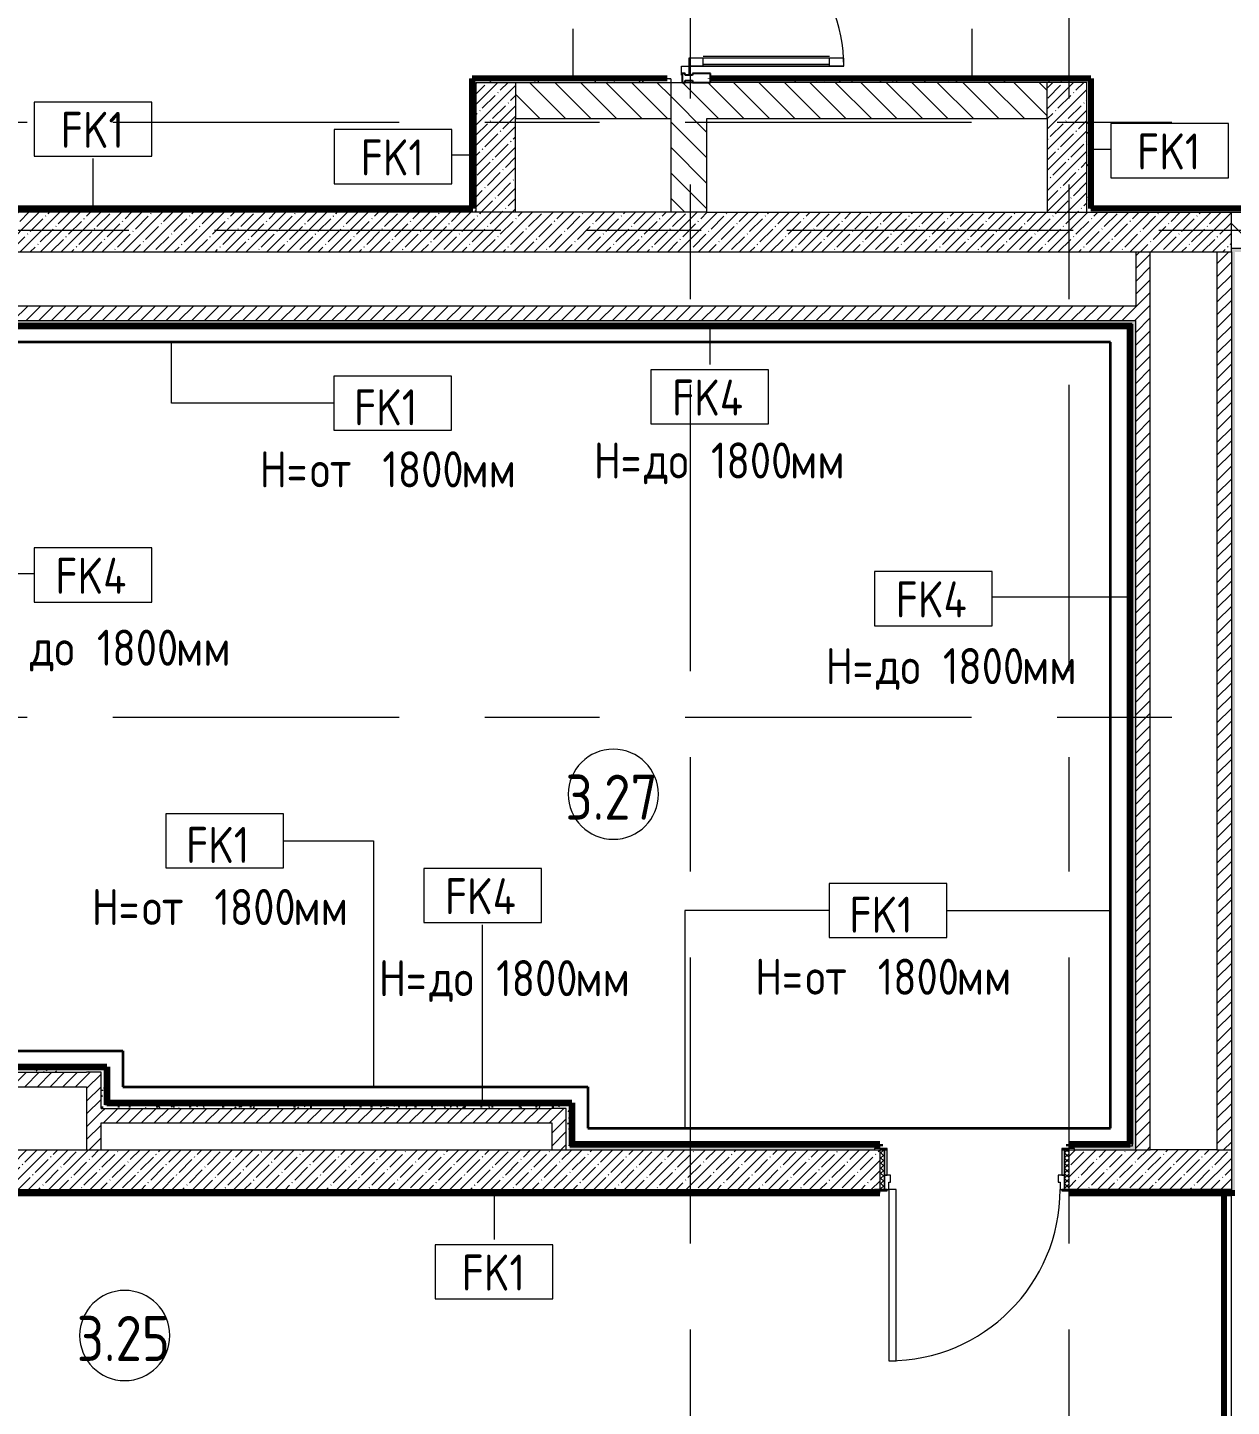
# Model space of a CAD drawing. Header units: millimetres. Extents: x 81469 to 279813, y -8553 to 29000.
# Drawn here: x 94932 to 101610, y 3977 to 11624 of the extents above; entities that cross this region are included whole.
import ezdxf

# ---------------------------------------------------------------- set-up
doc = ezdxf.new("R2010")
doc.units = ezdxf.units.MM
doc.linetypes.add('Осевая', pattern=[3175, 635, -476.25, 1587.5, -476.25])
for name, color, linetype, lineweight in [('A-AREA-IDEN', 7, 'Continuous', 9), ('A-DETL', 7, 'Continuous', 9), ('A-DETL-1', 7, 'Continuous', 35), ('A-DETL-GENF', 7, 'Continuous', 9), ('A-DOOR', 7, 'Continuous', 9), ('A-DOOR-1', 7, 'Continuous', 13), ('A-DOOR-FRAM', 7, 'Continuous', 13), ('A-DOOR-FRAM-1', 7, 'Continuous', 9), ('A-GLAZ-CWMG', 7, 'Continuous', 9), ('A-GLAZ-CWMG-1', 7, 'Continuous', 25), ('A-WALL', 7, 'Continuous', 9), ('A-WALL-IDEN', 7, 'Continuous', 9), ('I-WALL', 7, 'Continuous', 9), ('Оси-2', 7, 'Осевая', 9)]:
    doc.layers.add(name, color=color, linetype=linetype, lineweight=lineweight)
for name, color, linetype, lineweight, true_color in [('A-WALL-2', 7, 'Continuous', 9, 0xff80c0), ('G-ANNO-TEXT-1', 7, 'Continuous', 9, 0x3c3c3c), ('I-WALL-1', 7, 'Continuous', 9, 0x00ff40), ('I-WALL-13', 7, 'Continuous', 90, 0x00ff40), ('I-WALL-16', 7, 'Continuous', 50, 0xe1dc04), ('I-WALL-4', 7, 'Continuous', 9, 0xc0c0c0), ('I-WALL-8', 7, 'Continuous', 80, 0xff80c0)]:
    doc.layers.add(name, color=color, linetype=linetype, lineweight=lineweight, true_color=true_color)
doc.styles.add('GOST Common', font='GOST_Common.ttf', dxfattribs={"width": 0.9, "height": 250})
doc.styles.add('GOST Common_1', font='GOST_Common.ttf', dxfattribs={"width": 0.9, "height": 200})
pattern_1 = [(45, (0, 0), (-35.35534, 35.35534), [])]
pattern_2 = [(45, (0, 0), (-57.024626, 57.024626), []), (45, (57.025, 0), (-57.024626, 57.024626), [100.806, -20.161, 3.353, -16.808])]
pattern_3 = [(135, (0, 0), (-70.71068, -70.71068), [])]
pattern_4 = [(0, (0, 0), (121.92, 30.48), [10.058, -81.382, 10.058, -81.382, -487.68]), (0, (0, 0), (121.92, 30.48), [-182.88, 10.058, -172.822, 10.058, -81.382, -213.36]), (0, (0, 0), (121.92, 30.48), [-457.2, 10.058, -50.902, 10.058, -142.342]), (120, (45.72, 15.24), (-87.356454, 90.345817), [10.058, -81.382, 10.058, -81.382, -487.68]), (120, (45.72, 15.24), (-87.356454, 90.345817), [-182.88, 10.058, -172.822, 10.058, -81.382, -213.36]), (120, (45.72, 15.24), (-87.356454, 90.345817), [-457.2, 10.058, -50.902, 10.058, -142.342]), (240, (60.96, 76.2), (-34.563546, -120.825817), [10.058, -81.382, 10.058, -81.382, -487.68]), (240, (60.96, 76.2), (-34.563546, -120.825817), [-182.88, 10.058, -172.822, 10.058, -81.382, -213.36]), (240, (60.96, 76.2), (-34.563546, -120.825817), [-457.2, 10.058, -50.902, 10.058, -142.342])]

# ---------------------------------------------------------------- blocks, each defined once
blk = doc.blocks.new('110_Дверь_СКБ_1Ст_Внутренняя1 - Д-7а_л__950x2100h_Туалет-32220591-План отделки стен 3 этажа в осях 23-33')
at = {"layer": 'A-DOOR'}
h = blk.add_hatch(dxfattribs=at)
h.set_pattern_fill('FP_12', color=256, style=0, pattern_type=2)
h.set_pattern_definition([(135, (1776.41, 174.685), (-14.14214, -14.14214), []), (225, (1776.41, 174.685), (14.14214, -14.14214), [])])
h.paths.add_polyline_path([(537.5, 110), (512.5, 110), (512.5, -110), (537.5, -110), (537.5, 104.3)])
at = {"layer": 'A-DOOR-FRAM-1'}
h = blk.add_hatch(dxfattribs=at)
h.set_pattern_fill('FP_13', color=256, style=0, pattern_type=2)
h.set_pattern_definition([(45, (-346.384, 174.685), (-14.1421, 14.1421), []), (135, (-346.384, 174.685), (-14.1421, -14.1421), [])])
h.paths.add_polyline_path([(-487.5, 110), (-512.5, 110), (-512.5, -110), (-487.5, -110), (-487.5, 104.3)])
at = {"layer": 'A-DOOR'}
blk.add_arc((487.5, 110), 950, 90, 180, dxfattribs=at)
at = {"layer": 'A-DOOR-1'}
for p, q in [((487.5, 1060), (447.5, 1060)), ((447.5, 1060), (447.5, 110)), ((487.5, 110), (487.5, 1060)), ((447.5, 110), (487.5, 110))]:
    blk.add_line(p, q, dxfattribs=at)
at = {"layer": 'A-DOOR-FRAM'}
for p, q in [((-472.5, 118), (-542.5, 118)), ((-542.5, 118), (-542.5, 110)), ((-542.5, 110), (-472.5, 110)), ((-487.5, 110), (-512.5, 110)), ((-512.5, 110), (-512.5, -110)), ((-462.5, 110), (-487.5, 110)), ((-487.5, 110), (-487.5, 30)), ((-487.5, -110), (-487.5, 110)), ((-472.5, 110), (-487.5, 110)), ((-487.5, 110), (-487.5, 109)), ((-487.5, 109), (-472.5, 109)), ((-472.5, 110), (-472.5, 118)), ((-472.5, 109), (-472.5, 110)), ((-462.5, 70), (-462.5, 110)), ((487.5, 110), (487.5, 70)), ((512.5, 110), (487.5, 110)), ((567.5, 118), (497.5, 118)), ((497.5, 118), (497.5, 110)), ((512.5, 110), (497.5, 110)), ((497.5, 110), (497.5, 109)), ((497.5, 110), (567.5, 110)), ((497.5, 109), (512.5, 109)), ((512.5, 30), (512.5, 110)), ((537.5, 110), (512.5, 110)), ((512.5, 110), (512.5, -110)), ((512.5, 109), (512.5, 110)), ((537.5, -110), (537.5, 110)), ((567.5, 110), (567.5, 118)), ((-487.5, 30), (-452.5, 30)), ((-472.5, 30), (-487.5, 30)), ((-487.5, 30), (-487.5, -110)), ((-472.5, -110), (-472.5, 30)), ((-452.5, 70), (-462.5, 70)), ((-452.5, 30), (-452.5, 70)), ((487.5, 70), (477.5, 70)), ((477.5, 70), (477.5, 30)), ((477.5, 30), (512.5, 30)), ((512.5, 30), (497.5, 30)), ((497.5, 30), (497.5, -110)), ((512.5, -110), (512.5, 30)), ((-472.5, -110), (-542.5, -110)), ((-542.5, -110), (-542.5, -118)), ((-542.5, -118), (-472.5, -118)), ((-512.5, -110), (-487.5, -110)), ((-487.5, -110), (-472.5, -110)), ((-472.5, -118), (-472.5, -110)), ((497.5, -110), (512.5, -110)), ((567.5, -110), (497.5, -110)), ((497.5, -110), (497.5, -118)), ((497.5, -118), (567.5, -118)), ((512.5, -110), (537.5, -110)), ((567.5, -118), (567.5, -110))]:
    blk.add_line(p, q, dxfattribs=at)
blk = doc.blocks.new('Дверь_Витражная_остекление_ - ВВ-7 остекление-32356329-План отделки стен 3 этажа в осях 23-33')
at = {"layer": 'A-DETL-GENF'}
for p, q in [((-815, -20), (-860, -20)), ((-860, -880), (-860, -20)), ((-815, -20), (-860, -20)), ((-860, -20), (-860, -880)), ((-815, -880), (-815, -20)), ((-815, -880), (-815, -20)), ((865, -880), (865, -20)), ((865, -20), (865, -880)), ((-860, -100), (-815, -100)), ((-850, -800), (-850, -100)), ((-806, -800), (-806, -100)), ((856, -800), (856, -100)), ((900, -100), (865, -100)), ((900, -800), (900, -140)), ((910, -880), (910, -140)), ((910, -880), (910, -140)), ((-860, -800), (-815, -800)), ((910, -800), (865, -800)), ((-860, -880), (-815, -880)), ((-860, -880), (-815, -880)), ((910, -880), (865, -880)), ((865, -880), (910, -880))]:
    blk.add_line(p, q, dxfattribs=at)
at = {"layer": 'A-DOOR'}
for p, q in [((-860, -880), (-860, -20)), ((860, -880), (860, -20))]:
    blk.add_line(p, q, dxfattribs=at)
for centre, start, end in [((-860, -20), 270, 0), ((860, -20), 180, 270)]:
    blk.add_arc(centre, 860, start, end, dxfattribs=at)
at = {"layer": 'A-DOOR-1'}
for p, q in [((-910, 20), (-860, 20)), ((-910, 17), (-910, 20)), ((-860, 20), (-860, -20)), ((860, 20), (910, 20)), ((860, -20), (860, 20)), ((910, 20), (910, 17)), ((-860, -20), (-910, -20)), ((910, -20), (860, -20))]:
    blk.add_line(p, q, dxfattribs=at)
blk = doc.blocks.new('Прямоугольный импост - Импост структурный с накладкой - 160мм Темный-32310142-План отделки стен 3 этажа в осях 23-33')
at = {"layer": 'A-GLAZ-CWMG-1'}
for p, q in [((-50, 0), (-50, 17)), ((-50, 17), (0, 17)), ((-40, 0), (-50, 0)), ((-40, -40), (-40, 0)), ((0, 0), (-10, 0)), ((-10, 0), (-10, -40)), ((0, 17), (0, 0)), ((-50, -140), (-50, -40)), ((-50, -40), (-40, -40)), ((-10, -40), (0, -40)), ((0, -40), (0, -140)), ((0, -140), (-50, -140))]:
    blk.add_line(p, q, dxfattribs=at)
blk = doc.blocks.new('Марка_Помещения - Номер-25198446-План отделки стен 3 этажа в осях 23-33')
at = {"layer": 'A-AREA-IDEN'}
for start, end in [(360, 180), (180, 360)]:
    blk.add_arc((0, 0), 2.5, start, end, dxfattribs=at)
blk = doc.blocks.new('М_стена_0001 - Типоразмер_без рамки-25382661-План отделки стен 3 этажа в осях 23-33')
at = {"layer": 'A-WALL-IDEN'}
for p, q in [((3.258, 1.523), (-3.273, 1.523)), ((-3.273, 1.523), (-3.273, -1.477)), ((3.258, -1.477), (3.258, 1.523)), ((-3.273, -1.477), (3.258, -1.477))]:
    blk.add_line(p, q, dxfattribs=at)

msp = doc.modelspace()

# ---------------------------------------------------------------- hatches: boundary and pattern name
at = {"layer": 'I-WALL'}
h = msp.add_hatch(dxfattribs=at)
h.set_pattern_fill('FP_4', color=256, style=0, pattern_type=2)
h.set_pattern_definition(pattern_3)
h.paths.add_polyline_path([(98700, 10600), (98700, 11320), (98500, 11320), (98500, 10600)])
h.paths.add_polyline_path([(98500, 13220), (98700, 13220), (98700, 13400), (98500, 13400), (98500, 13380)])
h = msp.add_hatch(dxfattribs=at)
h.set_pattern_fill('FP_35', color=256, style=0, pattern_type=2)
h.set_pattern_definition(pattern_4)
h.paths.add_polyline_path([(98500, 11320), (98500, 11340), (97399, 11340), (97399, 11320), (97419, 11320)])
h = msp.add_hatch(dxfattribs=at)
h.set_pattern_fill('FP_35', color=256, style=0, pattern_type=2)
h.set_pattern_definition(pattern_4)
h.paths.add_polyline_path([(97419, 10600), (97419, 11320), (97399, 11320), (97399, 10600)])
h = msp.add_hatch(dxfattribs=at)
h.set_pattern_fill('FP_1', color=256, style=0, pattern_type=2)
h.set_pattern_definition(pattern_2)
h.paths.add_polyline_path([(97639, 10600), (97639, 11320), (97419, 11320), (97419, 10600)])
h = msp.add_hatch(dxfattribs=at)
h.set_pattern_fill('FP_4', color=256, style=0, pattern_type=2)
h.set_pattern_definition(pattern_3)
h.paths.add_polyline_path([(98500, 11120), (98500, 11320), (97639, 11320), (97639, 11120)])
h = msp.add_hatch(dxfattribs=at)
h.set_pattern_fill('FP_4', color=256, style=0, pattern_type=2)
h.set_pattern_definition(pattern_3)
h.paths.add_polyline_path([(98852.9, 11120), (100589, 11120), (100589, 11320), (98700, 11320), (98700, 11120)])
h = msp.add_hatch(dxfattribs=at)
h.set_pattern_fill('FP_35', color=256, style=0, pattern_type=2)
h.set_pattern_definition(pattern_4)
h.paths.add_polyline_path([(100589, 11320), (100829, 11320), (100829, 11340), (98720, 11340), (98720, 11320), (98852.9, 11320)])
h = msp.add_hatch(dxfattribs=at)
h.set_pattern_fill('FP_1', color=256, style=0, pattern_type=2)
h.set_pattern_definition(pattern_2)
h.paths.add_polyline_path([(100809, 10600), (100809, 11320), (100589, 11320), (100589, 10600)])
h = msp.add_hatch(dxfattribs=at)
h.set_pattern_fill('FP_35', color=256, style=0, pattern_type=2)
h.set_pattern_definition(pattern_4)
h.paths.add_polyline_path([(100829, 10600), (100829, 11320), (100809, 11320), (100809, 10600)])
h = msp.add_hatch(dxfattribs=at)
h.set_pattern_fill('FP_4', color=256, style=0, pattern_type=2)
h.set_pattern_definition(pattern_3)
h.paths.add_polyline_path([(89785, 10400), (89985, 10400), (89985, 10600), (89610, 10600), (89610, 10400), (89630, 10400)])
h.paths.add_polyline_path([(105125, 10400), (107130, 10400), (107130, 10600), (105095, 10600), (105095, 10400)])
h.paths.add_polyline_path([(91930, 10400), (92510, 10400), (92510, 10600), (91385, 10600), (91385, 10400), (91440, 10400)])
h.paths.add_polyline_path([(103645, 10400), (103645, 10600), (101610, 10600), (101610, 10400), (103615, 10400)])
h.paths.add_polyline_path([(94210, 10400), (94210, 10600), (93460, 10600), (93460, 10400), (94190, 10400)])
h = msp.add_hatch(dxfattribs=at)
h.set_pattern_fill('FP_1', color=256, style=0, pattern_type=2)
h.set_pattern_definition(pattern_2)
h.paths.add_polyline_path([(98852.9, 10380), (101610, 10380), (101610, 10600), (94210, 10600), (94210, 10380), (95983.2, 10380)])
h = msp.add_hatch(dxfattribs=at)
h.set_pattern_fill('FP_35', color=256, style=0, pattern_type=2)
h.set_pattern_definition(pattern_4)
h.paths.add_polyline_path([(113201.3, 10600), (121210, 10600), (121210, 10620), (111180, 10620), (111180, 10608), (111210, 10608), (111210, 10600)])
h.paths.add_polyline_path([(103615, 10600), (103615, 10608), (103645, 10608), (103645, 10620), (100829, 10620), (100829, 10600), (101722.6, 10600)])
h.paths.add_polyline_path([(110200, 10600), (110200, 10608), (110230, 10608), (110230, 10620), (109105, 10620), (109105, 10608), (109160, 10608), (109160, 10600)])
h.paths.add_polyline_path([(105125, 10600), (107650, 10600.4), (107650, 10608), (107705, 10608), (107705, 10620), (105095, 10620), (105095, 10608), (105125, 10608)])
h = msp.add_hatch(dxfattribs=at)
h.set_pattern_fill('FP_5', color=256, style=0, pattern_type=2)
h.set_pattern_definition(pattern_1)
h.paths.add_polyline_path([(101080, 5400), (101160, 5400), (101160, 10380), (101080, 10380), (101080, 5420)])
h = msp.add_hatch(dxfattribs=at)
h.set_pattern_fill('FP_5', color=256, style=0, pattern_type=2)
h.set_pattern_definition(pattern_1)
h.paths.add_polyline_path([(101530, 5400), (101610, 5400), (101610, 10380), (101530, 10380), (101530, 9295.2)])
h = msp.add_hatch(dxfattribs=at)
h.set_pattern_fill('FP_35', color=256, style=0, pattern_type=2)
h.set_pattern_definition(pattern_4)
h.paths.add_polyline_path([(107110, 10380), (107130, 10380), (107130, 10400), (105125, 10399.7), (105125, 10392), (105095, 10392), (105095, 10380), (107109, 10380)])
h.paths.add_polyline_path([(101610, 10380), (103645, 10380), (103645, 10392), (103615, 10392), (103615, 10400), (101610, 10400)])
h = msp.add_hatch(dxfattribs=at)
h.set_pattern_fill('FP_35', color=256, style=0, pattern_type=2)
h.set_pattern_definition(pattern_4)
h.paths.add_polyline_path([(101610, 5160), (101630, 5160), (101630, 10380), (101610, 10380), (101610, 5180)])
h = msp.add_hatch(dxfattribs=at)
h.set_pattern_fill('FP_5', color=256, style=0, pattern_type=2)
h.set_pattern_definition(pattern_1)
h.paths.add_polyline_path([(101060, 10000), (101080, 10000), (101080, 10080), (94290, 10080), (94290, 10000), (98852.9, 10000)])
h = msp.add_hatch(dxfattribs=at)
h.set_pattern_fill('FP_35', color=256, style=0, pattern_type=2)
h.set_pattern_definition(pattern_4)
h.paths.add_polyline_path([(94310, 9980), (101060, 9980), (101060, 10000), (94310, 10000)])
h = msp.add_hatch(dxfattribs=at)
h.set_pattern_fill('FP_35', color=256, style=0, pattern_type=2)
h.set_pattern_definition(pattern_4)
h.paths.add_polyline_path([(101060, 5420), (101080, 5420), (101080, 10000), (101060, 10000), (101060, 9295.2)])
h = msp.add_hatch(dxfattribs=at)
h.set_pattern_fill('FP_5', color=256, style=0, pattern_type=2)
h.set_pattern_definition(pattern_1)
h.paths.add_polyline_path([(94548.3, 5750), (95260, 5750), (95260, 5830), (94290, 5830), (94290, 5750)])
h = msp.add_hatch(dxfattribs=at)
h.set_pattern_fill('FP_35', color=256, style=0, pattern_type=2)
h.set_pattern_definition(pattern_4)
h.paths.add_polyline_path([(95260, 5830), (95360, 5830), (95360, 5850), (94540, 5850), (94540, 5830), (94548.3, 5830)])
h = msp.add_hatch(dxfattribs=at)
h.set_pattern_fill('FP_5', color=256, style=0, pattern_type=2)
h.set_pattern_definition(pattern_1)
h.paths.add_polyline_path([(95340, 5400), (95340, 5830), (95260, 5830), (95260, 5400)])
h = msp.add_hatch(dxfattribs=at)
h.set_pattern_fill('FP_35', color=256, style=0, pattern_type=2)
h.set_pattern_definition(pattern_4)
h.paths.add_polyline_path([(95360, 5630), (95360, 5830), (95340, 5830), (95340, 5630)])
h = msp.add_hatch(dxfattribs=at)
h.set_pattern_fill('FP_5', color=256, style=0, pattern_type=2)
h.set_pattern_definition(pattern_1)
h.paths.add_polyline_path([(95983.2, 5550), (97840, 5550), (97840, 5630), (95340, 5630), (95340, 5550)])
h = msp.add_hatch(dxfattribs=at)
h.set_pattern_fill('FP_35', color=256, style=0, pattern_type=2)
h.set_pattern_definition(pattern_4)
h.paths.add_polyline_path([(95360, 5630), (97940, 5630), (97940, 5650), (95360, 5650)])
h = msp.add_hatch(dxfattribs=at)
h.set_pattern_fill('FP_5', color=256, style=0, pattern_type=2)
h.set_pattern_definition(pattern_1)
h.paths.add_polyline_path([(97920, 5400), (97920, 5630), (97840, 5630), (97840, 5400)])
h = msp.add_hatch(dxfattribs=at)
h.set_pattern_fill('FP_35', color=256, style=0, pattern_type=2)
h.set_pattern_definition(pattern_4)
h.paths.add_polyline_path([(97940, 5400), (97940, 5630), (97920, 5630), (97920, 5400)])
h = msp.add_hatch(dxfattribs=at)
h.set_pattern_fill('FP_1', color=256, style=0, pattern_type=2)
h.set_pattern_definition(pattern_2)
h.paths.add_polyline_path([(94210, 5180), (99660, 5180), (99660, 5400), (94210, 5400), (94210, 5185.7)])
h.paths.add_polyline_path([(101570, 5180), (101610, 5180), (101610, 5400), (100710, 5400), (100710, 5180), (100740, 5180)])
h = msp.add_hatch(dxfattribs=at)
h.set_pattern_fill('FP_35', color=256, style=0, pattern_type=2)
h.set_pattern_definition(pattern_4)
h.paths.add_polyline_path([(101080, 5400), (101080, 5420), (100710, 5420), (100710, 5408), (100740, 5408), (100740, 5400)])
h.paths.add_polyline_path([(99630, 5400), (99630, 5408), (99660, 5408), (99660, 5420), (97940, 5420), (97940, 5400), (98852.9, 5400)])
h = msp.add_hatch(dxfattribs=at)
h.set_pattern_fill('FP_35', color=256, style=0, pattern_type=2)
h.set_pattern_definition(pattern_4)
h.paths.add_polyline_path([(99660, 5160), (99660, 5172), (99630, 5172), (99630, 5180), (94190, 5180), (94190, 5160), (98852.9, 5160)])
h.paths.add_polyline_path([(101610, 5160), (101610, 5180), (100740, 5180), (100740, 5172), (100710, 5172), (100710, 5160), (100740, 5160)])
at = {"layer": 'I-WALL-1'}
for points in [[(101060, 9969), (101060, 9980), (94310, 9980), (94310, 9969), (101049, 9969)], [(101049, 5431), (101060, 5431), (101060, 9980), (101049, 9980), (101049, 9295.2)], [(95260, 5850), (95371, 5850), (95371, 5861), (94551, 5861), (94551, 5850)], [(95371, 5650), (95371, 5850), (95360, 5850), (95360, 5650)], [(97940, 5650), (97951, 5650), (97951, 5661), (95371, 5661), (95371, 5650), (97920, 5650)], [(97951, 5431), (97951, 5650), (97940, 5650), (97940, 5431)]]:
    msp.add_hatch(color=256, dxfattribs=at).paths.add_polyline_path(points)
h = msp.add_hatch(color=256, dxfattribs=at)
h.paths.add_polyline_path([(101060, 5420), (101060, 5431), (100710, 5431), (100710, 5420)])
h.paths.add_polyline_path([(99660, 5420), (99660, 5431), (97940, 5431), (97940, 5420), (98852.9, 5420)])

# ---------------------------------------------------------------- linework, layer by layer
at = {"layer": 'A-DETL'}
for p, q in [((95730.5, 9541.5), (95730.5, 9880)), ((97283.6, 9691.5), (96630.5, 9691.5)), ((96630.5, 9691.5), (96630.5, 9391.5)), ((97283.6, 9391.5), (97283.6, 9691.5)), ((96630.5, 9541.5), (95730.5, 9541.5)), ((96630.5, 9391.5), (97283.6, 9391.5)), ((96351.9, 7264.2), (95698.8, 7264.2)), ((95698.8, 7264.2), (95698.8, 6964.2)), ((96351.9, 6964.2), (96351.9, 7264.2)), ((96351.9, 7114.2), (96851.9, 7114.2)), ((96851.9, 7114.2), (96851.9, 5750)), ((95698.8, 6964.2), (96351.9, 6964.2)), ((100031.6, 6877.5), (99378.5, 6877.5)), ((99378.5, 6877.5), (99378.5, 6577.5)), ((100031.6, 6577.5), (100031.6, 6877.5)), ((99378.5, 6727.5), (98578.5, 6727.5)), ((98578.5, 6727.5), (98578.5, 5520)), ((100031.6, 6727.5), (100940, 6727.5)), ((99378.5, 6577.5), (100031.6, 6577.5))]:
    msp.add_line(p, q, dxfattribs=at)
at = {"layer": 'A-DETL-1'}
for p, q in [((100940, 9880), (94410, 9880)), ((100940, 5520), (100940, 9880)), ((94640, 5950), (95460, 5950)), ((95460, 5950), (95460, 5750)), ((95460, 5750), (98040, 5750)), ((98040, 5750), (98040, 5520)), ((98040, 5520), (100940, 5520))]:
    msp.add_line(p, q, dxfattribs=at)
at = {"layer": 'A-WALL'}
for p, q in [((98480, 11340), (97399, 11340)), ((97639, 11320), (97639, 11120)), ((100589, 11320), (98720, 11320)), ((100829, 11340), (98721, 11340)), ((100589, 11120), (100589, 11320)), ((100829, 10620), (100829, 11320)), ((98700, 10600), (98500, 10600)), ((100830, 10620), (100829, 10620)), ((101610, 10380), (101610, 10600)), ((101610, 10400), (103615, 10400)), ((94290, 10000), (101080, 10000)), ((101080, 5400), (101080, 10000)), ((94520, 5830), (95260, 5830)), ((95340, 5630), (97840, 5630)), ((97920, 5400), (99630, 5400)), ((100740, 5400), (101160, 5400)), ((101530, 5400), (101610, 5400)), ((94210, 5180), (99630, 5180)), ((101610, 5180), (100740, 5180)), ((101570, 5159), (101570, 2975)), ((101610, 2975), (101610, 5159))]:
    msp.add_line(p, q, dxfattribs=at)
at = {"layer": 'A-WALL-2'}
for p, q in [((97399, 10620), (97399, 10621)), ((100830, 10620), (103645, 10620))]:
    msp.add_line(p, q, dxfattribs=at)
at = {"layer": 'A-WALL-IDEN'}
for p, q in [((97958.6, 11340.5), (97958.6, 11617.2)), ((100173, 11340.5), (100173, 11617.2)), ((100829.5, 10949.5), (100940.4, 10949.5)), ((95295.5, 10620.5), (95295.5, 10897.2)), ((97398.5, 10916.2), (97286, 10916.2)), ((98716.4, 9974.5), (98716.4, 9756.4)), ((94315.5, 8596.2), (94968.9, 8596.2)), ((101054.5, 8465.2), (100284, 8465.2)), ((97456.4, 5655.5), (97456.4, 6647.1)), ((97519.8, 5159.5), (97519.8, 4903.7))]:
    msp.add_line(p, q, dxfattribs=at)
at = {"layer": 'I-WALL-13'}
for p, q in [((101060, 9969), (94321, 9969)), ((101049, 5431), (101049, 9980)), ((94551, 5861), (95371, 5861)), ((95371, 5850), (95360, 5850)), ((95371, 5861), (95371, 5650)), ((95371, 5661), (97951, 5661)), ((97951, 5661), (97951, 5431)), ((97951, 5650), (97940, 5650)), ((97940, 5431), (99660, 5431)), ((99660, 5420), (99660, 5431)), ((100710, 5431), (101049, 5431)), ((100710, 5431), (100710, 5420))]:
    msp.add_line(p, q, dxfattribs=at)
at = {"layer": 'I-WALL-16'}
for p, q in [((95559, 10622), (95559, 10621)), ((96469.2, 10622), (95559, 10622)), ((95559, 10621), (96469.2, 10621)), ((95986, 10621), (95986, 10622)), ((96019.9, 10622), (96019.9, 10621)), ((96402.8, 10622), (96402.8, 10621)), ((96469.2, 10622), (96469.2, 10621))]:
    msp.add_line(p, q, dxfattribs=at)
at = {"layer": 'I-WALL-4'}
for p, q in [((97419, 11320), (97419, 10600)), ((97419, 11320), (98720, 11320)), ((98500, 11340), (98480, 11340)), ((98500, 11340), (98500, 10600)), ((98721, 11340), (98720, 11340)), ((98720, 11340), (98720, 11320)), ((100809, 11320), (100589, 11320)), ((100809, 10600), (100809, 11320)), ((97639, 11120), (98500, 11120)), ((97639, 10600), (97639, 11120)), ((98700, 10600), (98700, 11120)), ((98700, 11120), (100589, 11120)), ((100589, 11120), (100589, 10600)), ((98500, 10600), (93490, 10600)), ((95958.1, 10622), (95958.1, 10621)), ((95993.5, 10622), (95993.5, 10621)), ((96286.7, 10622), (96286.7, 10621)), ((96302.6, 10622), (96302.6, 10621)), ((96339.2, 10622), (96339.2, 10621)), ((96402.6, 10622), (96402.6, 10621)), ((97160.4, 10622), (96469.2, 10622)), ((96469.2, 10621), (97160.4, 10621)), ((96802.6, 10622), (96802.6, 10621)), ((97116.5, 10622), (97116.5, 10621)), ((97160.4, 10621), (97160.4, 10622)), ((97227.4, 10621), (97227.4, 10622)), ((97262.4, 10621), (97262.4, 10622)), ((97399, 10620), (97399, 10600)), ((98700, 10600), (103615, 10600)), ((94210, 10380), (101610, 10380)), ((101080, 10380), (101080, 10080)), ((101160, 5400), (101160, 10380)), ((101530, 10380), (101530, 5400)), ((101610, 10380), (101610, 5159)), ((101080, 10080), (94290, 10080)), ((94310, 9980), (101060, 9980)), ((101060, 9980), (101060, 5420)), ((95360, 5850), (94540, 5850)), ((95340, 5830), (95260, 5830)), ((95340, 5630), (95340, 5830)), ((95360, 5650), (95360, 5850)), ((94290, 5750), (95260, 5750)), ((95260, 5750), (95260, 5400)), ((97940, 5650), (95360, 5650)), ((97920, 5630), (97840, 5630)), ((97920, 5400), (97920, 5630)), ((97940, 5420), (97940, 5650)), ((95340, 5550), (97840, 5550)), ((95340, 5400), (95340, 5550)), ((97840, 5550), (97840, 5400)), ((94290, 5400), (97920, 5400)), ((99660, 5420), (97940, 5420)), ((99660, 5408), (99660, 5420)), ((101060, 5420), (100710, 5420)), ((100710, 5420), (100710, 5408)), ((101530, 5400), (101160, 5400)), ((99660, 5160), (99660, 5172)), ((100710, 5172), (100710, 5160)), ((101570, 5180), (101570, 5159))]:
    msp.add_line(p, q, dxfattribs=at)
at = {"layer": 'I-WALL-8'}
for p, q in [((97398, 11341), (97398, 10621)), ((98480, 11341), (97398, 11341)), ((97399, 10621), (97399, 11340)), ((98480, 11340), (98480, 11341)), ((100830, 11341), (98721, 11341)), ((98721, 11341), (98721, 11340)), ((100829, 11340), (100829, 11320)), ((100830, 11341), (100830, 10620)), ((97398, 10621), (93460, 10621)), ((93460, 10620), (97399, 10620)), ((103645, 10621), (100830, 10621)), ((94189, 5159), (99660, 5159)), ((99660, 5160), (94190, 5160)), ((99660, 5159), (99660, 5160)), ((101630, 5160), (100710, 5160)), ((100710, 5160), (100710, 5159)), ((100710, 5159), (101569, 5159)), ((101569, 5159), (101569, 2975)), ((101570, 5159), (101610, 5159))]:
    msp.add_line(p, q, dxfattribs=at)
at = {"layer": 'Оси-2'}
for p, q in [((100710, 593.7), (100710, 19528.3)), ((98610, 593.7), (98610, 19415.1)), ((84769.4, 11100), (122510, 11100)), ((85333.2, 10500), (122510, 10500)), ((84769.4, 7800), (122510, 7800))]:
    msp.add_line(p, q, dxfattribs=at)

# ---------------------------------------------------------------- block references
at = {"layer": 'A-AREA-IDEN', "xscale": 99.99999999999993, "yscale": 99.99999999999993, "zscale": 99.99999999999993}
for p in [(98181.8, 7372.3), (95471.1, 4370.3)]:
    msp.add_blockref('Марка_Помещения - Номер-25198446-План отделки стен 3 этажа в осях 23-33', p, dxfattribs=at)
at = {"layer": 'A-DOOR'}
for name, p, rotation in [('Дверь_Витражная_остекление_ - ВВ-7 остекление-32356329-План отделки стен 3 этажа в осях 23-33', (98580, 12270), 89.99999999999993), ('110_Дверь_СКБ_1Ст_Внутренняя1 - Д-7а_л__950x2100h_Туалет-32220591-План отделки стен 3 этажа в осях 23-33', (100197.5, 5290), 180)]:
    msp.add_blockref(name, p, dxfattribs=dict(at, rotation=rotation))
at = {"layer": 'A-GLAZ-CWMG', "extrusion": (0, 0, -1), "rotation": 270.0000000000001}
msp.add_blockref('Прямоугольный импост - Импост структурный с накладкой - 160мм Темный-32310142-План отделки стен 3 этажа в осях 23-33', (-98580, 11320), dxfattribs=at)
at = {"layer": 'A-WALL-IDEN', "xscale": 99.99999999999993, "yscale": 99.99999999999993, "zscale": 99.99999999999993}
for p in [(95296.3, 11058.8), (101267.8, 10939), (96960.2, 10905.8), (98717.2, 9574), (95296.3, 8585.7), (99958.2, 8454.7), (97457.2, 6808.6), (97520.6, 4721.2)]:
    msp.add_blockref('М_стена_0001 - Типоразмер_без рамки-25382661-План отделки стен 3 этажа в осях 23-33', p, dxfattribs=at)

# ---------------------------------------------------------------- texts
at = {"layer": 'A-AREA-IDEN', "char_height": 250, "width": 663.797, "attachment_point": 1, "style": 'GOST Common'}
for s, insert in [('3.27', (97916, 7480.9)), ('3.25', (95205.3, 4478.9))]:
    msp.add_mtext(s, dxfattribs=dict(at, insert=insert))
at = {"layer": 'A-WALL-IDEN', "char_height": 200, "attachment_point": 1, "style": 'GOST Common_1'}
for s, insert, width in [('FK1', (95116.1, 11156.8), 447.342), ('FK1', (101087.5, 11037), 447.342), ('FK1', (96780, 11003.8), 447.342), ('FK4', (98507.2, 9672), 519.493), ('FK4', (95086.4, 8683.7), 519.493), ('FK4', (99748.3, 8552.7), 519.493), ('FK4', (97247.3, 6906.6), 519.493), ('FK1', (97340.4, 4819.2), 447.342)]:
    msp.add_mtext(s, dxfattribs=dict(at, insert=insert, width=width))
at = {"layer": 'G-ANNO-TEXT-1', "char_height": 200, "attachment_point": 1, "style": 'GOST Common_1'}
for s, insert, width in [('FK1', (96743.3, 9618.1), 447.342), ('\\fGOST Common|b0|i0|c204|p34|;\\W.9;Н', (96219.4, 9274.1), 180.38), (' 1800', (96790.9, 9274.1), 663.797), ('\\fGOST Common|b0|i0|c204|p34|;\\W.9;Н', (98072.3, 9323.2), 180.38), ('до', (98352.1, 9323.2), 317.468), (' 1800', (98614.1, 9323.2), 663.797), ('мм', (99161.8, 9323.2), 360.759), ('\\fGOST Common|b0|i0|c204|p34|;\\W.9;=', (96368.3, 9274.1), 158.734), ('от', (96499.2, 9274.1), 353.544), ('мм', (97338.6, 9274.1), 360.759), ('\\fGOST Common|b0|i0|c204|p34|;\\W.9;=', (98221.2, 9323.2), 158.734), (' 1800', (95207.5, 8285), 663.797), ('до', (94945.5, 8285), 317.468), ('мм', (95755.2, 8285), 360.759), ('\\fGOST Common|b0|i0|c204|p34|;\\W.9;Н', (99358.8, 8182.8), 180.38), (' 1800', (99900.6, 8182.8), 663.797), ('до', (99638.6, 8182.8), 317.468), ('мм', (100448.2, 8182.8), 360.759), ('\\fGOST Common|b0|i0|c204|p34|;\\W.9;=', (99507.6, 8182.8), 158.734), ('FK1', (95811.5, 7190.8), 447.342), ('\\fGOST Common|b0|i0|c204|p34|;\\W.9;Н', (95287.7, 6846.8), 180.38), (' 1800', (95859.2, 6846.8), 663.797), ('\\fGOST Common|b0|i0|c204|p34|;\\W.9;=', (95436.5, 6846.8), 158.734), ('от', (95567.5, 6846.8), 353.544), ('мм', (96406.9, 6846.8), 360.759), ('FK1', (99491.3, 6804), 447.342), ('\\fGOST Common|b0|i0|c204|p34|;\\W.9;Н', (96880.8, 6452.2), 180.38), (' 1800', (97422.5, 6452.2), 663.797), ('\\fGOST Common|b0|i0|c204|p34|;\\W.9;Н', (98967.4, 6460), 180.38), (' 1800', (99538.9, 6460), 663.797), ('\\fGOST Common|b0|i0|c204|p34|;\\W.9;=', (97029.6, 6452.2), 158.734), ('до', (97160.6, 6452.2), 317.468), ('мм', (97970.2, 6452.2), 360.759), ('\\fGOST Common|b0|i0|c204|p34|;\\W.9;=', (99116.2, 6460), 158.734), ('от', (99247.2, 6460), 353.544), ('мм', (100086.6, 6460), 360.759)]:
    msp.add_mtext(s, dxfattribs=dict(at, insert=insert, width=width))

doc.saveas('drawing.dxf')
